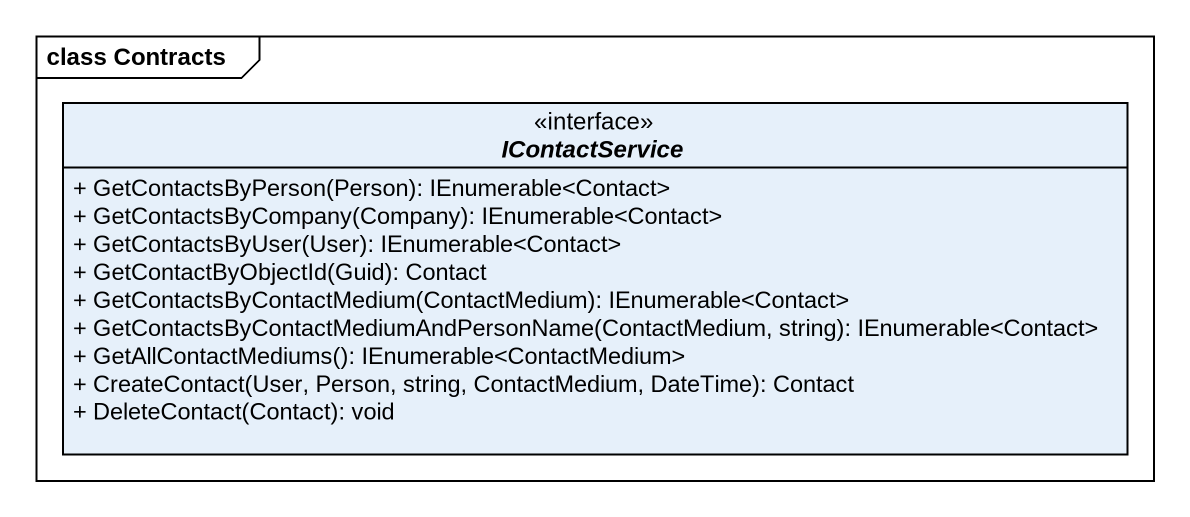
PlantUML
@startuml
mainframe class Contracts
hide circle
hide empty members
skinparam classAttributeIconSize 0
interface IContactService <<interface>> {
  + GetContactsByPerson(Person): IEnumerable<Contact>
  + GetContactsByCompany(Company): IEnumerable<Contact>
  + GetContactsByUser(User): IEnumerable<Contact>
  + GetContactByObjectId(Guid): Contact
  + GetContactsByContactMedium(ContactMedium): IEnumerable<Contact>
  + GetContactsByContactMediumAndPersonName(ContactMedium, string): IEnumerable<Contact>
  + GetAllContactMediums(): IEnumerable<ContactMedium>
  + CreateContact(User, Person, string, ContactMedium, DateTime): Contact
  + DeleteContact(Contact): void
}
@enduml
